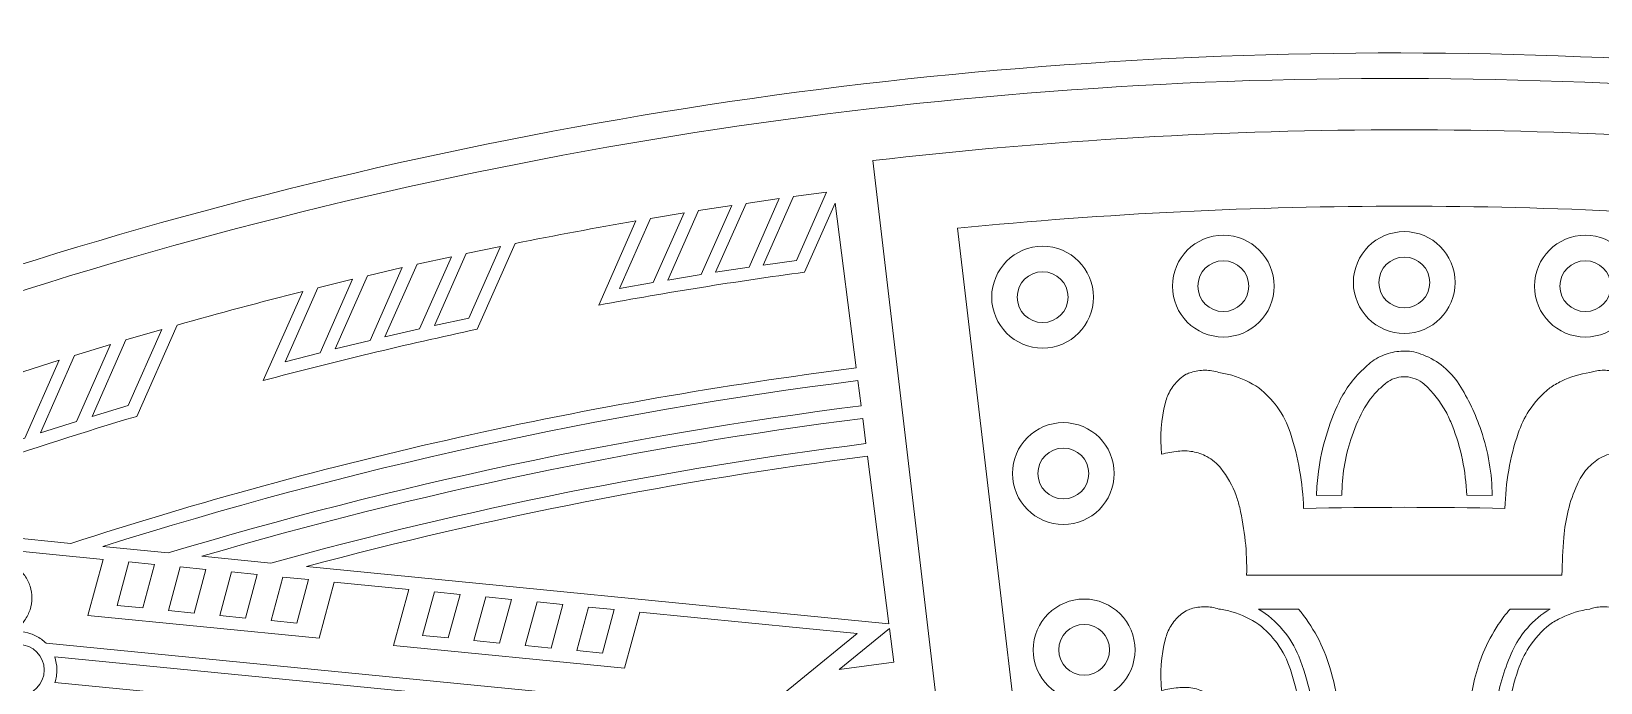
# Model space of a CAD drawing. Header units: millimetres. Extents: x -216 to 235, y -247 to 205.
# Drawn here: x -57.7 to 19, y 173.5 to 205.3 of the extents above; entities that cross this region are included whole.
import ezdxf

# ---------------------------------------------------------------- set-up
doc = ezdxf.new("R2010")
doc.units = ezdxf.units.MM
doc.header["$MEASUREMENT"] = 0
doc.layers.add('Camada 1', color=7, linetype='Continuous')

msp = doc.modelspace()

# ---------------------------------------------------------------- linework, layer by layer
at = {"layer": 'Camada 1', "color": 240, "lineweight": 18}
msp.add_open_spline([(40.386, -243.7514), (52.549, -242.0562), (64.5321, -239.369), (76.2543, -235.708), (76.2543, -235.708), (98.8911, -228.6351), (120.1427, -218.1082), (139.486, -204.3864), (139.486, -204.3864), (164.4969, -186.644), (185.4274, -164.233), (201.4217, -138.0695), (201.4217, -138.0695), (213.7717, -117.7741), (222.7947, -95.7966), (228.2686, -72.6782), (228.2686, -72.6782), (232.7664, -53.682), (234.7784, -34.2646), (234.2711, -14.7498), (234.2711, -14.7498), (233.6078, 8.9614), (229.2434, 32.277), (221.2854, 54.6227), (221.2854, 54.6227), (213.3274, 76.9685), (201.9717, 97.7943), (187.498, 116.5872), (187.498, 116.5872), (182.1139, 123.578), (176.3293, 130.2413), (170.1642, 136.5541), (170.1642, 136.5541), (153.5928, 153.4769), (134.5781, 167.599), (113.5883, 178.5727), (113.5883, 178.5727), (92.5985, 189.5464), (70.1505, 197.1015), (46.7969, 201.0519), (46.7969, 201.0519), (39.0919, 202.3552), (31.3295, 203.2562), (23.5308, 203.7524), (23.5308, 203.7524), (0.054, 205.2792), (-23.3725, 203.1146), (-46.1721, 197.3119), (-46.1721, 197.3119), (-57.2082, 194.503), (-67.9982, 190.8615), (-78.4793, 186.4083), (-78.4793, 186.4083), (-100.2525, 177.1917), (-120.3159, 164.6826), (-138.1754, 149.1888), (-138.1754, 149.1888), (-156.0349, 133.6951), (-171.2507, 115.5983), (-183.4483, 95.344), (-183.4483, 95.344), (-190.4371, 83.7389), (-196.3515, 71.5511), (-201.1434, 58.8799), (-201.1434, 58.8799), (-210.746, 33.3304), (-215.639, 6.4782), (-215.6655, -20.8162), (-215.6655, -20.8162), (-215.6885, -44.4186), (-212.0189, -67.7341), (-204.7472, -90.1884), (-204.7472, -90.1884), (-197.4754, -112.6427), (-186.7806, -133.683), (-172.926, -152.7913), (-172.926, -152.7913), (-167.4686, -160.3181), (-161.5547, -167.4917), (-155.2071, -174.2846)], degree=3, knots=[0, 0, 0, 0, 0.047619, 0.047619, 0.047619, 0.047619, 0.0952381, 0.0952381, 0.0952381, 0.0952381, 0.1428571, 0.1428571, 0.1428571, 0.1428571, 0.1904762, 0.1904762, 0.1904762, 0.1904762, 0.2380952, 0.2380952, 0.2380952, 0.2380952, 0.2857143, 0.2857143, 0.2857143, 0.2857143, 0.3333333, 0.3333333, 0.3333333, 0.3333333, 0.3809524, 0.3809524, 0.3809524, 0.3809524, 0.4285714, 0.4285714, 0.4285714, 0.4285714, 0.4761905, 0.4761905, 0.4761905, 0.4761905, 0.5238095, 0.5238095, 0.5238095, 0.5238095, 0.5714286, 0.5714286, 0.5714286, 0.5714286, 0.6190476, 0.6190476, 0.6190476, 0.6190476, 0.6666667, 0.6666667, 0.6666667, 0.6666667, 0.7142857, 0.7142857, 0.7142857, 0.7142857, 0.7619048, 0.7619048, 0.7619048, 0.7619048, 0.8095238, 0.8095238, 0.8095238, 0.8095238, 0.8571429, 0.8571429, 0.8571429, 0.8571429, 0.9047619, 0.9047619, 0.9047619, 0.9047619, 1, 1, 1, 1], dxfattribs=at)
at = {"layer": 'Camada 1', "color": 250, "lineweight": 18}
for points, knots in [([(169.4556, 135.5004), (152.9965, 152.348), (134.1044, 166.4135), (113.2447, 177.3504), (113.2447, 177.3504), (92.385, 188.2873), (70.0712, 195.8264), (46.8527, 199.782), (46.8527, 199.782), (39.1901, 201.0875), (31.4701, 201.9926), (23.7134, 202.4951), (23.7134, 202.4951), (0.3708, 204.0413), (-22.9262, 201.9169), (-45.6041, 196.1741), (-45.6041, 196.1741), (-56.5864, 193.3931), (-67.3248, 189.7829), (-77.7567, 185.3645), (-77.7567, 185.3645), (-99.4202, 176.2238), (-119.3871, 163.8067), (-137.1658, 148.419), (-137.1658, 148.419), (-154.9444, 133.0313), (-170.097, 115.0518), (-182.2504, 94.9233), (-182.2504, 94.9233), (-189.2131, 83.3915), (-195.1084, 71.2792), (-199.8881, 58.6848), (-199.8881, 58.6848), (-209.4979, 33.2044), (-214.3954, 6.4161), (-214.4225, -20.8161), (-214.4225, -20.8161), (-214.4225, -44.3152), (-210.6959, -67.68), (-203.3914, -90.0987), (-203.3914, -90.0987), (-196.087, -112.5174), (-185.3655, -133.5174), (-171.4908, -152.5816), (-171.4908, -152.5816), (-166.2338, -159.8049), (-160.555, -166.7015), (-154.4747, -173.2469), (-154.4747, -173.2469), (-138.5335, -190.4321), (-120.1002, -204.912), (-99.6287, -216.33), (-99.6287, -216.33), (-77.9909, -228.3986), (-54.6567, -236.727), (-30.2673, -241.0865), (-30.2673, -241.0865), (-7.2069, -245.2627), (16.2229, -245.78), (39.4452, -242.6257)], [0, 0, 0, 0, 0.0625, 0.0625, 0.0625, 0.0625, 0.125, 0.125, 0.125, 0.125, 0.1875, 0.1875, 0.1875, 0.1875, 0.25, 0.25, 0.25, 0.25, 0.3125, 0.3125, 0.3125, 0.3125, 0.375, 0.375, 0.375, 0.375, 0.4375, 0.4375, 0.4375, 0.4375, 0.5, 0.5, 0.5, 0.5, 0.5625, 0.5625, 0.5625, 0.5625, 0.625, 0.625, 0.625, 0.625, 0.6875, 0.6875, 0.6875, 0.6875, 0.75, 0.75, 0.75, 0.75, 0.8125, 0.8125, 0.8125, 0.8125, 0.875, 0.875, 0.875, 0.875, 1, 1, 1, 1]), ([(-20.296, 194.0866), (-20.296, 194.0866), (-18.8248, 197.416), (-18.8248, 197.416), (-18.8248, 197.416), (-18.8248, 197.416), (-20.4413, 197.2025), (-20.4413, 197.2025), (-20.4413, 197.2025), (-20.4413, 197.2025), (-21.9193, 193.8575), (-21.9193, 193.8575), (-21.9193, 193.8575), (-21.9193, 193.8575), (-20.296, 194.0866), (-20.296, 194.0866)], [0, 0, 0, 0, 0.2, 0.2, 0.2, 0.2, 0.4, 0.4, 0.4, 0.4, 0.6, 0.6, 0.6, 0.6, 1, 1, 1, 1]), ([(-25.7938, 196.4081), (-25.7938, 196.4081), (-27.4357, 196.1372), (-27.4357, 196.1372), (-27.4357, 196.1372), (-27.4357, 196.1372), (-28.9455, 192.7202), (-28.9455, 192.7202), (-28.9455, 192.7202), (-28.9455, 192.7202), (-27.2959, 193.0086), (-27.2959, 193.0086), (-27.2959, 193.0086), (-27.2959, 193.0086), (-25.7938, 196.4081), (-25.7938, 196.4081)], [0, 0, 0, 0, 0.2, 0.2, 0.2, 0.2, 0.4, 0.4, 0.4, 0.4, 0.6, 0.6, 0.6, 0.6, 1, 1, 1, 1]), ([(-23.4587, 196.7713), (-23.4587, 196.7713), (-25.092, 196.5199), (-25.092, 196.5199), (-25.092, 196.5199), (-25.092, 196.5199), (-26.5908, 193.1279), (-26.5908, 193.1279), (-26.5908, 193.1279), (-26.5908, 193.1279), (-24.9501, 193.3961), (-24.9501, 193.3961), (-24.9501, 193.3961), (-24.9501, 193.3961), (-23.4587, 196.7713), (-23.4587, 196.7713)], [0, 0, 0, 0, 0.2, 0.2, 0.2, 0.2, 0.4, 0.4, 0.4, 0.4, 0.6, 0.6, 0.6, 0.6, 1, 1, 1, 1]), ([(-21.1359, 197.107), (-21.1359, 197.107), (-22.7606, 196.8748), (-22.7606, 196.8748), (-22.7606, 196.8748), (-22.7606, 196.8748), (-24.2489, 193.5068), (-24.2489, 193.5068), (-24.2489, 193.5068), (-24.2489, 193.5068), (-22.6169, 193.7552), (-22.6169, 193.7552), (-22.6169, 193.7552), (-22.6169, 193.7552), (-21.1359, 197.107), (-21.1359, 197.107)], [0, 0, 0, 0, 0.2, 0.2, 0.2, 0.2, 0.4, 0.4, 0.4, 0.4, 0.6, 0.6, 0.6, 0.6, 1, 1, 1, 1]), ([(-19.8967, 193.5136), (-19.8967, 193.5136), (-18.4059, 196.8875), (-18.4059, 196.8875), (-18.4059, 196.8875), (-18.4059, 196.8875), (-17.3761, 188.8289), (-17.3761, 188.8289)], [0, 0, 0, 0, 0.3333333, 0.3333333, 0.3333333, 0.3333333, 1, 1, 1, 1]), ([(31.2445, 195.6592), (23.9875, 196.3729), (16.6621, 196.7348), (9.4124, 196.7348), (9.4124, 196.7348), (2.0782, 196.7348), (-5.1632, 196.3791), (-12.4196, 195.6592)], [0, 0, 0, 0, 0.3333333, 0.3333333, 0.3333333, 0.3333333, 1, 1, 1, 1]), ([(0.5644, 190.3422), (-0.8087, 190.3422), (-1.9219, 191.4553), (-1.9219, 192.8285), (-1.9219, 192.8285), (-1.9219, 194.2016), (-0.8087, 195.3147), (0.5644, 195.3147), (0.5644, 195.3147), (1.9375, 195.3147), (3.0507, 194.2016), (3.0507, 192.8285), (3.0507, 192.8285), (3.0507, 191.4553), (1.9375, 190.3422), (0.5644, 190.3422)], [0, 0, 0, 0, 0.2, 0.2, 0.2, 0.2, 0.4, 0.4, 0.4, 0.4, 0.6, 0.6, 0.6, 0.6, 1, 1, 1, 1]), ([(9.4104, 190.5197), (8.0373, 190.5197), (6.9241, 191.6328), (6.9241, 193.006), (6.9241, 193.006), (6.9241, 194.3791), (8.0373, 195.4923), (9.4104, 195.4923), (9.4104, 195.4923), (10.7835, 195.4923), (11.8967, 194.3791), (11.8967, 193.006), (11.8967, 193.006), (11.8967, 191.6328), (10.7835, 190.5197), (9.4104, 190.5197)], [0, 0, 0, 0, 0.2, 0.2, 0.2, 0.2, 0.4, 0.4, 0.4, 0.4, 0.6, 0.6, 0.6, 0.6, 1, 1, 1, 1]), ([(15.7741, 192.8285), (15.7741, 194.2016), (16.8873, 195.3147), (18.2604, 195.3147), (18.2604, 195.3147), (19.6335, 195.3147), (20.7467, 194.2016), (20.7467, 192.8285), (20.7467, 192.8285), (20.7467, 191.4553), (19.6335, 190.3422), (18.2604, 190.3422), (18.2604, 190.3422), (16.8873, 190.3422), (15.7741, 191.4553), (15.7741, 192.8285)], [0, 0, 0, 0, 0.2, 0.2, 0.2, 0.2, 0.4, 0.4, 0.4, 0.4, 0.6, 0.6, 0.6, 0.6, 1, 1, 1, 1]), ([(-38.7165, 190.7386), (-38.7165, 190.7386), (-40.4119, 190.3466), (-40.4119, 190.3466), (-40.4119, 190.3466), (-40.4119, 190.3466), (-38.8432, 193.8968), (-38.8432, 193.8968), (-38.8432, 193.8968), (-38.8432, 193.8968), (-37.1571, 194.2678), (-37.1571, 194.2678), (-37.1571, 194.2678), (-37.1571, 194.2678), (-38.7165, 190.7386), (-38.7165, 190.7386)], [0, 0, 0, 0, 0.2, 0.2, 0.2, 0.2, 0.4, 0.4, 0.4, 0.4, 0.6, 0.6, 0.6, 0.6, 1, 1, 1, 1]), ([(-34.7601, 194.7713), (-34.7601, 194.7713), (-36.4366, 194.4221), (-36.4366, 194.4221), (-36.4366, 194.4221), (-36.4366, 194.4221), (-37.9921, 190.9017), (-37.9921, 190.9017), (-37.9921, 190.9017), (-37.9921, 190.9017), (-36.3067, 191.2711), (-36.3067, 191.2711), (-36.3067, 191.2711), (-36.3067, 191.2711), (-34.7601, 194.7713), (-34.7601, 194.7713)], [0, 0, 0, 0, 0.2, 0.2, 0.2, 0.2, 0.4, 0.4, 0.4, 0.4, 0.6, 0.6, 0.6, 0.6, 1, 1, 1, 1]), ([(-8.2672, 189.8037), (-9.6403, 189.8037), (-10.7535, 190.9168), (-10.7535, 192.29), (-10.7535, 192.29), (-10.7535, 193.6631), (-9.6403, 194.7762), (-8.2672, 194.7762), (-8.2672, 194.7762), (-6.8941, 194.7762), (-5.781, 193.6631), (-5.781, 192.29), (-5.781, 192.29), (-5.781, 190.9168), (-6.8941, 189.8037), (-8.2672, 189.8037)], [0, 0, 0, 0, 0.2, 0.2, 0.2, 0.2, 0.4, 0.4, 0.4, 0.4, 0.6, 0.6, 0.6, 0.6, 1, 1, 1, 1]), ([(0.5645, 191.5855), (-0.1221, 191.5855), (-0.6788, 192.1421), (-0.6788, 192.8288), (-0.6788, 192.8288), (-0.6788, 193.5154), (-0.1221, 194.072), (0.5645, 194.072), (0.5645, 194.072), (1.2512, 194.072), (1.8078, 193.5154), (1.8078, 192.8288), (1.8078, 192.8288), (1.8078, 192.1421), (1.2512, 191.5855), (0.5645, 191.5855)], [0, 0, 0, 0, 0.2, 0.2, 0.2, 0.2, 0.4, 0.4, 0.4, 0.4, 0.6, 0.6, 0.6, 0.6, 1, 1, 1, 1]), ([(9.4105, 191.763), (8.7239, 191.763), (8.1673, 192.3196), (8.1673, 193.0062), (8.1673, 193.0062), (8.1673, 193.6929), (8.7239, 194.2495), (9.4105, 194.2495), (9.4105, 194.2495), (10.0972, 194.2495), (10.6538, 193.6929), (10.6538, 193.0062), (10.6538, 193.0062), (10.6538, 192.3196), (10.0972, 191.763), (9.4105, 191.763)], [0, 0, 0, 0, 0.2, 0.2, 0.2, 0.2, 0.4, 0.4, 0.4, 0.4, 0.6, 0.6, 0.6, 0.6, 1, 1, 1, 1]), ([(17.017, 192.8288), (17.017, 193.5154), (17.5736, 194.072), (18.2603, 194.072), (18.2603, 194.072), (18.9469, 194.072), (19.5035, 193.5154), (19.5035, 192.8288), (19.5035, 192.8288), (19.5035, 192.1421), (18.9469, 191.5855), (18.2603, 191.5855), (18.2603, 191.5855), (17.5736, 191.5855), (17.017, 192.1421), (17.017, 192.8288)], [0, 0, 0, 0, 0.2, 0.2, 0.2, 0.2, 0.4, 0.4, 0.4, 0.4, 0.6, 0.6, 0.6, 0.6, 1, 1, 1, 1]), ([(-41.1407, 190.1736), (-41.1407, 190.1736), (-42.8464, 189.7583), (-42.8464, 189.7583), (-42.8464, 189.7583), (-42.8464, 189.7583), (-41.2639, 193.3397), (-41.2639, 193.3397), (-41.2639, 193.3397), (-41.2639, 193.3397), (-39.5679, 193.7331), (-39.5679, 193.7331), (-39.5679, 193.7331), (-39.5679, 193.7331), (-41.1407, 190.1736), (-41.1407, 190.1736)], [0, 0, 0, 0, 0.2, 0.2, 0.2, 0.2, 0.4, 0.4, 0.4, 0.4, 0.6, 0.6, 0.6, 0.6, 1, 1, 1, 1]), ([(-8.2671, 191.0469), (-8.9537, 191.0469), (-9.5103, 191.6036), (-9.5103, 192.2902), (-9.5103, 192.2902), (-9.5103, 192.9769), (-8.9537, 193.5335), (-8.2671, 193.5335), (-8.2671, 193.5335), (-7.5804, 193.5335), (-7.0238, 192.9769), (-7.0238, 192.2902), (-7.0238, 192.2902), (-7.0238, 191.6036), (-7.5804, 191.0469), (-8.2671, 191.0469)], [0, 0, 0, 0, 0.2, 0.2, 0.2, 0.2, 0.4, 0.4, 0.4, 0.4, 0.6, 0.6, 0.6, 0.6, 1, 1, 1, 1]), ([(-43.5796, 189.5753), (-43.5796, 189.5753), (-45.2958, 189.1362), (-45.2958, 189.1362), (-45.2958, 189.1362), (-45.2958, 189.1362), (-43.6991, 192.75), (-43.6991, 192.75), (-43.6991, 192.75), (-43.6991, 192.75), (-41.9929, 193.1663), (-41.9929, 193.1663), (-41.9929, 193.1663), (-41.9929, 193.1663), (-43.5796, 189.5753), (-43.5796, 189.5753)], [0, 0, 0, 0, 0.2, 0.2, 0.2, 0.2, 0.4, 0.4, 0.4, 0.4, 0.6, 0.6, 0.6, 0.6, 1, 1, 1, 1]), ([(-52.9658, 186.9882), (-52.9658, 186.9882), (-54.7248, 186.4522), (-54.7248, 186.4522), (-54.7248, 186.4522), (-54.7248, 186.4522), (-53.0681, 190.2018), (-53.0681, 190.2018), (-53.0681, 190.2018), (-53.0681, 190.2018), (-51.3209, 190.711), (-51.3209, 190.711), (-51.3209, 190.711), (-51.3209, 190.711), (-52.9658, 186.9882), (-52.9658, 186.9882)], [0, 0, 0, 0, 0.2, 0.2, 0.2, 0.2, 0.4, 0.4, 0.4, 0.4, 0.6, 0.6, 0.6, 0.6, 1, 1, 1, 1]), ([(-55.4813, 186.2166), (-55.4813, 186.2166), (-57.2525, 185.6531), (-57.2525, 185.6531), (-57.2525, 185.6531), (-57.2525, 185.6531), (-55.5781, 189.4424), (-55.5781, 189.4424), (-55.5781, 189.4424), (-55.5781, 189.4424), (-53.8193, 189.978), (-53.8193, 189.978), (-53.8193, 189.978), (-53.8193, 189.978), (-55.4813, 186.2166), (-55.4813, 186.2166)], [0, 0, 0, 0, 0.2, 0.2, 0.2, 0.2, 0.4, 0.4, 0.4, 0.4, 0.6, 0.6, 0.6, 0.6, 1, 1, 1, 1]), ([(13.1636, 185.7801), (12.8964, 186.5708), (12.5358, 187.3235), (12.087, 188.0273), (12.087, 188.0273), (11.8799, 188.3521), (11.6245, 188.6406), (11.3271, 188.8855), (11.3271, 188.8855), (11.0297, 189.1304), (10.6977, 189.3258), (10.3391, 189.4669), (10.3391, 189.4669), (10.1884, 189.5262), (10.034, 189.5754), (9.8767, 189.6142), (9.8767, 189.6142), (9.5995, 189.6636), (9.3179, 189.6689), (9.0389, 189.6301), (9.0389, 189.6301), (8.76, 189.5913), (8.4906, 189.5094), (8.2373, 189.3863), (8.2373, 189.3863), (7.9677, 189.2553), (7.7236, 189.0812), (7.5118, 188.869), (7.5118, 188.869), (6.9719, 188.3886), (6.5372, 187.8112), (6.225, 187.1594), (6.225, 187.1594), (5.7107, 186.0859), (5.3706, 184.9452), (5.2133, 183.7653), (5.2133, 183.7653), (5.1614, 183.3767), (5.1298, 182.9859), (5.1186, 182.594)], [0, 0, 0, 0, 0.0909091, 0.0909091, 0.0909091, 0.0909091, 0.1818182, 0.1818182, 0.1818182, 0.1818182, 0.2727273, 0.2727273, 0.2727273, 0.2727273, 0.3636364, 0.3636364, 0.3636364, 0.3636364, 0.4545455, 0.4545455, 0.4545455, 0.4545455, 0.5454545, 0.5454545, 0.5454545, 0.5454545, 0.6363636, 0.6363636, 0.6363636, 0.6363636, 0.7272727, 0.7272727, 0.7272727, 0.7272727, 0.8181818, 0.8181818, 0.8181818, 0.8181818, 1, 1, 1, 1]), ([(-58.1052, 188.6446), (-58.1052, 188.6446), (-56.3344, 189.2072), (-56.3344, 189.2072), (-56.3344, 189.2072), (-56.3344, 189.2072), (-58.0142, 185.4056), (-58.0142, 185.4056), (-58.0142, 185.4056), (-58.0142, 185.4056), (-59.7979, 184.8137), (-59.7979, 184.8137), (-59.7979, 184.8137), (-59.7979, 184.8137), (-58.1052, 188.6446), (-58.1052, 188.6446)], [0, 0, 0, 0, 0.2, 0.2, 0.2, 0.2, 0.4, 0.4, 0.4, 0.4, 0.6, 0.6, 0.6, 0.6, 1, 1, 1, 1]), ([(4.4924, 181.9655), (4.4482, 183.2176), (4.2311, 184.4516), (3.8452, 185.6436), (3.8452, 185.6436), (3.6956, 186.1055), (3.4757, 186.5384), (3.1907, 186.9315), (3.1907, 186.9315), (2.939, 187.2787), (2.6417, 187.5878), (2.3044, 187.8527), (2.3044, 187.8527), (1.8999, 188.1268), (1.4575, 188.3343), (0.9882, 188.4699), (0.9882, 188.4699), (0.778, 188.5307), (0.5641, 188.5765), (0.3475, 188.6071), (0.3475, 188.6071), (0.1294, 188.6796), (-0.1037, 188.7186), (-0.3272, 188.7186), (-0.3272, 188.7186), (-0.5637, 188.7186), (-0.7842, 188.6858), (-1.0033, 188.6163), (-1.0033, 188.6163), (-1.0884, 188.5893), (-1.1717, 188.5571), (-1.2528, 188.5199), (-1.2528, 188.5199), (-1.4559, 188.3955), (-1.637, 188.2407), (-1.7917, 188.0596), (-1.7917, 188.0596), (-1.9464, 187.8785), (-2.0708, 187.6754), (-2.162, 187.4553), (-2.162, 187.4553), (-2.2033, 187.3557), (-2.2373, 187.2534), (-2.264, 187.1489), (-2.264, 187.1489), (-2.4756, 186.3203), (-2.5389, 185.4674), (-2.4522, 184.6166), (-2.4522, 184.6166), (-2.1861, 184.6827), (-1.916, 184.7291), (-1.6431, 184.7557), (-1.6431, 184.7557), (-1.4037, 184.7881), (-1.1622, 184.7827), (-0.9245, 184.7397), (-0.9245, 184.7397), (-0.6868, 184.6966), (-0.4588, 184.6168), (-0.246, 184.5023), (-0.246, 184.5023), (0.0231, 184.3576), (0.2584, 184.1626), (0.4508, 183.9252), (0.4508, 183.9252), (0.7668, 183.5229), (1.016, 183.0762), (1.1922, 182.596), (1.1922, 182.596), (1.2623, 182.4049), (1.3204, 182.2099), (1.366, 182.0116), (1.366, 182.0116), (1.6155, 180.9283), (1.7298, 179.8226), (1.7072, 178.7112)], [0, 0, 0, 0, 0.05, 0.05, 0.05, 0.05, 0.1, 0.1, 0.1, 0.1, 0.15, 0.15, 0.15, 0.15, 0.2, 0.2, 0.2, 0.2, 0.25, 0.25, 0.25, 0.25, 0.3, 0.3, 0.3, 0.3, 0.35, 0.35, 0.35, 0.35, 0.4, 0.4, 0.4, 0.4, 0.45, 0.45, 0.45, 0.45, 0.5, 0.5, 0.5, 0.5, 0.55, 0.55, 0.55, 0.55, 0.6, 0.6, 0.6, 0.6, 0.65, 0.65, 0.65, 0.65, 0.7, 0.7, 0.7, 0.7, 0.75, 0.75, 0.75, 0.75, 0.8, 0.8, 0.8, 0.8, 0.85, 0.85, 0.85, 0.85, 0.9, 0.9, 0.9, 0.9, 1, 1, 1, 1]), ([(17.1175, 178.7112), (17.1301, 179.3251), (17.1597, 179.9385), (17.2062, 180.5508), (17.2062, 180.5508), (17.2776, 181.4413), (17.4958, 182.3076), (17.8548, 183.1257), (17.8548, 183.1257), (17.9789, 183.4087), (18.1458, 183.6688), (18.3514, 183.8996), (18.3514, 183.8996), (18.5394, 184.1108), (18.7558, 184.2928), (18.9962, 184.442), (18.9962, 184.442), (19.2714, 184.5837), (19.5654, 184.6805), (19.8709, 184.7303), (19.8709, 184.7303), (20.1764, 184.78), (20.4859, 184.7813), (20.7919, 184.7342), (20.7919, 184.7342), (20.9567, 184.7088), (21.1188, 184.6695), (21.2769, 184.6166), (21.2769, 184.6166), (21.3388, 185.4669), (21.2756, 186.3171), (21.0888, 187.1489), (21.0888, 187.1489), (21.04, 187.3659), (20.958, 187.5726), (20.8445, 187.7639), (20.8445, 187.7639), (20.7311, 187.9552), (20.5892, 188.1264), (20.4222, 188.2733), (20.4222, 188.2733), (20.3158, 188.3669), (20.2005, 188.4494), (20.0776, 188.5199), (20.0776, 188.5199), (19.8687, 188.6157), (19.6474, 188.6776), (19.4191, 188.7041), (19.4191, 188.7041), (19.1908, 188.7306), (18.9611, 188.7211), (18.7358, 188.6758), (18.7358, 188.6758), (18.6483, 188.6582), (18.562, 188.6352), (18.4773, 188.6071), (18.4773, 188.6071), (17.9935, 188.5387), (17.5263, 188.3956), (17.0873, 188.1811), (17.0873, 188.1811), (16.8908, 188.0851), (16.7015, 187.9754), (16.5204, 187.8527), (16.5204, 187.8527), (16.1244, 187.5325), (15.7835, 187.1544), (15.5058, 186.7276), (15.5058, 186.7276), (15.2857, 186.3891), (15.1094, 186.0259), (14.9796, 185.6436), (14.9796, 185.6436), (14.5764, 184.4555), (14.359, 183.2199), (14.3324, 181.9655), (14.3324, 181.9655), (11.0527, 182.0372), (7.7721, 182.0372), (4.4924, 181.9655)], [0, 0, 0, 0, 0.047619, 0.047619, 0.047619, 0.047619, 0.0952381, 0.0952381, 0.0952381, 0.0952381, 0.1428571, 0.1428571, 0.1428571, 0.1428571, 0.1904762, 0.1904762, 0.1904762, 0.1904762, 0.2380952, 0.2380952, 0.2380952, 0.2380952, 0.2857143, 0.2857143, 0.2857143, 0.2857143, 0.3333333, 0.3333333, 0.3333333, 0.3333333, 0.3809524, 0.3809524, 0.3809524, 0.3809524, 0.4285714, 0.4285714, 0.4285714, 0.4285714, 0.4761905, 0.4761905, 0.4761905, 0.4761905, 0.5238095, 0.5238095, 0.5238095, 0.5238095, 0.5714286, 0.5714286, 0.5714286, 0.5714286, 0.6190476, 0.6190476, 0.6190476, 0.6190476, 0.6666667, 0.6666667, 0.6666667, 0.6666667, 0.7142857, 0.7142857, 0.7142857, 0.7142857, 0.7619048, 0.7619048, 0.7619048, 0.7619048, 0.8095238, 0.8095238, 0.8095238, 0.8095238, 0.8571429, 0.8571429, 0.8571429, 0.8571429, 0.9047619, 0.9047619, 0.9047619, 0.9047619, 1, 1, 1, 1]), ([(6.3626, 182.6075), (6.3626, 183.533), (6.5103, 184.456), (6.7987, 185.3401), (6.7987, 185.3401), (6.9561, 185.8225), (7.1543, 186.2897), (7.3919, 186.7381), (7.3919, 186.7381), (7.6013, 187.1333), (7.87, 187.4908), (8.1912, 187.802), (8.1912, 187.802), (8.326, 187.9325), (8.4691, 188.0538), (8.6199, 188.1655)], [0, 0, 0, 0, 0.2, 0.2, 0.2, 0.2, 0.4, 0.4, 0.4, 0.4, 0.6, 0.6, 0.6, 0.6, 1, 1, 1, 1]), ([(8.6199, 188.1655), (8.7501, 188.2493), (8.8918, 188.3117), (9.0415, 188.3512), (9.0415, 188.3512), (9.1912, 188.3907), (9.2973, 188.3976), (9.4998, 188.3976), (9.4998, 188.3976), (9.6255, 188.3976), (9.8057, 188.3562), (9.9501, 188.3002), (9.9501, 188.3002), (10.1119, 188.2374), (10.2601, 188.1472), (10.3904, 188.0325), (10.3904, 188.0325), (10.8087, 187.6434), (11.161, 187.1935), (11.4386, 186.6942), (11.4386, 186.6942), (11.5583, 186.4789), (11.6631, 186.2559), (11.7525, 186.0264), (11.7525, 186.0264), (12.1789, 184.9317), (12.4177, 183.7815), (12.4623, 182.6075)], [0, 0, 0, 0, 0.125, 0.125, 0.125, 0.125, 0.25, 0.25, 0.25, 0.25, 0.375, 0.375, 0.375, 0.375, 0.5, 0.5, 0.5, 0.5, 0.625, 0.625, 0.625, 0.625, 0.75, 0.75, 0.75, 0.75, 1, 1, 1, 1]), ([(-60.8179, 183.1857), (-60.6645, 183.3079), (-60.5322, 183.4526), (-60.424, 183.6161), (-60.424, 183.6161), (-60.3421, 183.7402), (-60.2754, 183.8731), (-60.2251, 184.013), (-60.2251, 184.013), (-57.6803, 184.8786), (-55.1197, 185.6963), (-52.5443, 186.4658)], [0, 0, 0, 0, 0.25, 0.25, 0.25, 0.25, 0.5, 0.5, 0.5, 0.5, 1, 1, 1, 1]), ([(-4.765, 183.6711), (-4.765, 182.2979), (-5.8782, 181.1848), (-7.2512, 181.1848), (-7.2512, 181.1848), (-8.6243, 181.1848), (-9.7375, 182.2979), (-9.7375, 183.6711), (-9.7375, 183.6711), (-9.7375, 185.0442), (-8.6243, 186.1574), (-7.2512, 186.1574), (-7.2512, 186.1574), (-5.8782, 186.1574), (-4.765, 185.0442), (-4.765, 183.6711)], [0, 0, 0, 0, 0.2, 0.2, 0.2, 0.2, 0.4, 0.4, 0.4, 0.4, 0.6, 0.6, 0.6, 0.6, 1, 1, 1, 1]), ([(-6.0078, 183.6714), (-6.0078, 182.9847), (-6.5645, 182.4281), (-7.2511, 182.4281), (-7.2511, 182.4281), (-7.9377, 182.4281), (-8.4944, 182.9847), (-8.4944, 183.6714), (-8.4944, 183.6714), (-8.4944, 184.358), (-7.9377, 184.9146), (-7.2511, 184.9146), (-7.2511, 184.9146), (-6.5645, 184.9146), (-6.0078, 184.358), (-6.0078, 183.6714)], [0, 0, 0, 0, 0.2, 0.2, 0.2, 0.2, 0.4, 0.4, 0.4, 0.4, 0.6, 0.6, 0.6, 0.6, 1, 1, 1, 1]), ([(-16.8248, 184.5148), (-16.8248, 184.5148), (-15.779, 176.3311), (-15.779, 176.3311), (-15.779, 176.3311), (-15.779, 176.3311), (-44.2449, 179.1245), (-44.2449, 179.1245)], [0, 0, 0, 0, 0.3333333, 0.3333333, 0.3333333, 0.3333333, 1, 1, 1, 1]), ([(-48.2774, 150.5638), (-48.2774, 150.5638), (-45.9974, 152.4279), (-45.9974, 152.4279), (-45.9974, 152.4279), (-45.9974, 152.4279), (-48.1355, 154.2928), (-48.1355, 154.2928), (-48.1355, 154.2928), (-48.1355, 154.2928), (-39.3498, 161.4758), (-39.3498, 161.4758), (-39.3498, 161.4758), (-39.3498, 161.4758), (-37.2117, 159.611), (-37.2117, 159.611), (-37.2117, 159.611), (-37.2117, 159.611), (-34.3788, 161.9271), (-34.3788, 161.9271), (-34.3788, 161.9271), (-34.3788, 161.9271), (-36.5169, 163.792), (-36.5169, 163.792), (-36.5169, 163.792), (-36.5169, 163.792), (-27.7311, 170.975), (-27.7311, 170.975), (-27.7311, 170.975), (-27.7311, 170.975), (-25.593, 169.1102), (-25.593, 169.1102), (-25.593, 169.1102), (-25.593, 169.1102), (-17.3378, 175.8595), (-17.3378, 175.8595), (-17.3378, 175.8595), (-17.3378, 175.8595), (-27.95, 176.9009), (-27.95, 176.9009), (-27.95, 176.9009), (-27.95, 176.9009), (-28.6958, 174.1636), (-28.6958, 174.1636), (-28.6958, 174.1636), (-28.6958, 174.1636), (-39.9899, 175.2719), (-39.9899, 175.2719), (-39.9899, 175.2719), (-39.9899, 175.2719), (-39.2441, 178.0092), (-39.2441, 178.0092), (-39.2441, 178.0092), (-39.2441, 178.0092), (-42.8858, 178.3666), (-42.8858, 178.3666), (-42.8858, 178.3666), (-42.8858, 178.3666), (-43.6316, 175.6293), (-43.6316, 175.6293), (-43.6316, 175.6293), (-43.6316, 175.6293), (-54.9257, 176.7376), (-54.9257, 176.7376), (-54.9257, 176.7376), (-54.9257, 176.7376), (-54.1799, 179.4749), (-54.1799, 179.4749), (-54.1799, 179.4749), (-54.1799, 179.4749), (-59.2818, 179.9755), (-59.2818, 179.9755)], [0, 0, 0, 0, 0.0526316, 0.0526316, 0.0526316, 0.0526316, 0.1052632, 0.1052632, 0.1052632, 0.1052632, 0.1578947, 0.1578947, 0.1578947, 0.1578947, 0.2105263, 0.2105263, 0.2105263, 0.2105263, 0.2631579, 0.2631579, 0.2631579, 0.2631579, 0.3157895, 0.3157895, 0.3157895, 0.3157895, 0.3684211, 0.3684211, 0.3684211, 0.3684211, 0.4210526, 0.4210526, 0.4210526, 0.4210526, 0.4736842, 0.4736842, 0.4736842, 0.4736842, 0.5263158, 0.5263158, 0.5263158, 0.5263158, 0.5789474, 0.5789474, 0.5789474, 0.5789474, 0.6315789, 0.6315789, 0.6315789, 0.6315789, 0.6842105, 0.6842105, 0.6842105, 0.6842105, 0.7368421, 0.7368421, 0.7368421, 0.7368421, 0.7894737, 0.7894737, 0.7894737, 0.7894737, 0.8421053, 0.8421053, 0.8421053, 0.8421053, 0.8947368, 0.8947368, 0.8947368, 0.8947368, 1, 1, 1, 1]), ([(-59.5222, 179.4594), (-59.3293, 179.4594), (-59.1325, 179.4271), (-58.9462, 179.3658), (-58.9462, 179.3658), (-58.7599, 179.3044), (-58.5856, 179.2146), (-58.4274, 179.0987), (-58.4274, 179.0987), (-58.2692, 178.9828), (-58.1311, 178.8435), (-58.0165, 178.6844), (-58.0165, 178.6844), (-57.9019, 178.5253), (-57.8136, 178.3502), (-57.7537, 178.1634), (-57.7537, 178.1634), (-57.6939, 177.9767), (-57.6648, 177.7863), (-57.6648, 177.5867), (-57.6648, 177.5867), (-57.6648, 177.3939), (-57.6971, 177.1971), (-57.7584, 177.0108), (-57.7584, 177.0108), (-57.8198, 176.8245), (-57.9095, 176.6501), (-58.0255, 176.492), (-58.0255, 176.492), (-58.1233, 176.3585), (-58.2379, 176.2392), (-58.3672, 176.136)], [0, 0, 0, 0, 0.1111111, 0.1111111, 0.1111111, 0.1111111, 0.2222222, 0.2222222, 0.2222222, 0.2222222, 0.3333333, 0.3333333, 0.3333333, 0.3333333, 0.4444444, 0.4444444, 0.4444444, 0.4444444, 0.5555556, 0.5555556, 0.5555556, 0.5555556, 0.6666667, 0.6666667, 0.6666667, 0.6666667, 0.7777778, 0.7777778, 0.7777778, 0.7777778, 1, 1, 1, 1]), ([(-51.6701, 179.2286), (-51.6701, 179.2286), (-52.2502, 177.0996), (-52.2502, 177.0996), (-52.2502, 177.0996), (-52.2502, 177.0996), (-53.5051, 177.2227), (-53.5051, 177.2227), (-53.5051, 177.2227), (-53.5051, 177.2227), (-52.925, 179.3518), (-52.925, 179.3518), (-52.925, 179.3518), (-52.925, 179.3518), (-51.6701, 179.2286), (-51.6701, 179.2286)], [0, 0, 0, 0, 0.2, 0.2, 0.2, 0.2, 0.4, 0.4, 0.4, 0.4, 0.6, 0.6, 0.6, 0.6, 1, 1, 1, 1]), ([(-50.4152, 179.1054), (-50.4152, 179.1054), (-49.1603, 178.9823), (-49.1603, 178.9823), (-49.1603, 178.9823), (-49.1603, 178.9823), (-49.7404, 176.8533), (-49.7404, 176.8533), (-49.7404, 176.8533), (-49.7404, 176.8533), (-50.9953, 176.9764), (-50.9953, 176.9764), (-50.9953, 176.9764), (-50.9953, 176.9764), (-50.4152, 179.1054), (-50.4152, 179.1054)], [0, 0, 0, 0, 0.2, 0.2, 0.2, 0.2, 0.4, 0.4, 0.4, 0.4, 0.6, 0.6, 0.6, 0.6, 1, 1, 1, 1]), ([(-47.9054, 178.8592), (-47.9054, 178.8592), (-46.6505, 178.736), (-46.6505, 178.736), (-46.6505, 178.736), (-46.6505, 178.736), (-47.2306, 176.607), (-47.2306, 176.607), (-47.2306, 176.607), (-47.2306, 176.607), (-48.4855, 176.7302), (-48.4855, 176.7302), (-48.4855, 176.7302), (-48.4855, 176.7302), (-47.9054, 178.8592), (-47.9054, 178.8592)], [0, 0, 0, 0, 0.2, 0.2, 0.2, 0.2, 0.4, 0.4, 0.4, 0.4, 0.6, 0.6, 0.6, 0.6, 1, 1, 1, 1]), ([(-45.3956, 178.6129), (-45.3956, 178.6129), (-44.1407, 178.4897), (-44.1407, 178.4897), (-44.1407, 178.4897), (-44.1407, 178.4897), (-44.7208, 176.3607), (-44.7208, 176.3607), (-44.7208, 176.3607), (-44.7208, 176.3607), (-45.9757, 176.4839), (-45.9757, 176.4839), (-45.9757, 176.4839), (-45.9757, 176.4839), (-45.3956, 178.6129), (-45.3956, 178.6129)], [0, 0, 0, 0, 0.2, 0.2, 0.2, 0.2, 0.4, 0.4, 0.4, 0.4, 0.6, 0.6, 0.6, 0.6, 1, 1, 1, 1]), ([(-38.5692, 175.7571), (-38.5692, 175.7571), (-37.9892, 177.8861), (-37.9892, 177.8861), (-37.9892, 177.8861), (-37.9892, 177.8861), (-36.7343, 177.7629), (-36.7343, 177.7629), (-36.7343, 177.7629), (-36.7343, 177.7629), (-37.3143, 175.6339), (-37.3143, 175.6339), (-37.3143, 175.6339), (-37.3143, 175.6339), (-38.5692, 175.7571), (-38.5692, 175.7571)], [0, 0, 0, 0, 0.2, 0.2, 0.2, 0.2, 0.4, 0.4, 0.4, 0.4, 0.6, 0.6, 0.6, 0.6, 1, 1, 1, 1]), ([(-35.4794, 177.6398), (-35.4794, 177.6398), (-34.2245, 177.5166), (-34.2245, 177.5166), (-34.2245, 177.5166), (-34.2245, 177.5166), (-34.8045, 175.3876), (-34.8045, 175.3876), (-34.8045, 175.3876), (-34.8045, 175.3876), (-36.0594, 175.5107), (-36.0594, 175.5107), (-36.0594, 175.5107), (-36.0594, 175.5107), (-35.4794, 177.6398), (-35.4794, 177.6398)], [0, 0, 0, 0, 0.2, 0.2, 0.2, 0.2, 0.4, 0.4, 0.4, 0.4, 0.6, 0.6, 0.6, 0.6, 1, 1, 1, 1]), ([(-32.9696, 177.3935), (-32.9696, 177.3935), (-31.7147, 177.2703), (-31.7147, 177.2703), (-31.7147, 177.2703), (-31.7147, 177.2703), (-32.2947, 175.1413), (-32.2947, 175.1413), (-32.2947, 175.1413), (-32.2947, 175.1413), (-33.5496, 175.2645), (-33.5496, 175.2645), (-33.5496, 175.2645), (-33.5496, 175.2645), (-32.9696, 177.3935), (-32.9696, 177.3935)], [0, 0, 0, 0, 0.2, 0.2, 0.2, 0.2, 0.4, 0.4, 0.4, 0.4, 0.6, 0.6, 0.6, 0.6, 1, 1, 1, 1]), ([(-3.7491, 175.0522), (-3.7491, 173.6791), (-4.8622, 172.5659), (-6.2353, 172.5659), (-6.2353, 172.5659), (-7.6084, 172.5659), (-8.7215, 173.6791), (-8.7215, 175.0522), (-8.7215, 175.0522), (-8.7215, 176.4253), (-7.6084, 177.5385), (-6.2353, 177.5385), (-6.2353, 177.5385), (-4.8622, 177.5385), (-3.7491, 176.4253), (-3.7491, 175.0522)], [0, 0, 0, 0, 0.2, 0.2, 0.2, 0.2, 0.4, 0.4, 0.4, 0.4, 0.6, 0.6, 0.6, 0.6, 1, 1, 1, 1]), ([(-30.4598, 177.1472), (-30.4598, 177.1472), (-29.2049, 177.0241), (-29.2049, 177.0241), (-29.2049, 177.0241), (-29.2049, 177.0241), (-29.7849, 174.895), (-29.7849, 174.895), (-29.7849, 174.895), (-29.7849, 174.895), (-31.0398, 175.0182), (-31.0398, 175.0182), (-31.0398, 175.0182), (-31.0398, 175.0182), (-30.4598, 177.1472), (-30.4598, 177.1472)], [0, 0, 0, 0, 0.2, 0.2, 0.2, 0.2, 0.4, 0.4, 0.4, 0.4, 0.6, 0.6, 0.6, 0.6, 1, 1, 1, 1]), ([(21.2769, 173.0589), (21.3388, 173.9091), (21.2756, 174.7593), (21.0888, 175.5911), (21.0888, 175.5911), (21.04, 175.8081), (20.958, 176.0148), (20.8445, 176.2061), (20.8445, 176.2061), (20.7311, 176.3974), (20.5892, 176.5687), (20.4222, 176.7156), (20.4222, 176.7156), (20.3158, 176.8091), (20.2005, 176.8916), (20.0776, 176.9621), (20.0776, 176.9621), (19.8687, 177.0579), (19.6474, 177.1198), (19.4191, 177.1463), (19.4191, 177.1463), (19.1908, 177.1729), (18.9612, 177.1633), (18.7359, 177.118), (18.7359, 177.118), (18.6483, 177.1004), (18.562, 177.0775), (18.4773, 177.0493), (18.4773, 177.0493), (17.9935, 176.981), (17.5263, 176.8378), (17.0873, 176.6233), (17.0873, 176.6233), (16.8907, 176.5273), (16.7014, 176.4176), (16.5204, 176.2949), (16.5204, 176.2949), (16.1244, 175.9748), (15.7835, 175.5966), (15.5058, 175.1698), (15.5058, 175.1698), (15.2857, 174.8314), (15.1094, 174.4682), (14.9796, 174.0858), (14.9796, 174.0858), (14.5764, 172.8978), (14.359, 171.6621), (14.3324, 170.4077), (14.3324, 170.4077), (11.0527, 170.4795), (7.7721, 170.4795), (4.4924, 170.4077), (4.4924, 170.4077), (4.4482, 171.6599), (4.2311, 172.8938), (3.8452, 174.0858), (3.8452, 174.0858), (3.6956, 174.5478), (3.4757, 174.9806), (3.1907, 175.3737), (3.1907, 175.3737), (2.939, 175.721), (2.6417, 176.03), (2.3044, 176.2949), (2.3044, 176.2949), (1.8999, 176.569), (1.4575, 176.7765), (0.9881, 176.9122), (0.9881, 176.9122), (0.778, 176.9729), (0.5641, 177.0187), (0.3475, 177.0493), (0.3475, 177.0493), (0.1294, 177.1218), (-0.1037, 177.1609), (-0.3271, 177.1609), (-0.3271, 177.1609), (-0.5637, 177.1609), (-0.7842, 177.1281), (-1.0032, 177.0586), (-1.0032, 177.0586), (-1.0883, 177.0315), (-1.1716, 176.9994), (-1.2528, 176.9621), (-1.2528, 176.9621), (-1.4559, 176.8377), (-1.637, 176.683), (-1.7917, 176.5018), (-1.7917, 176.5018), (-1.9464, 176.3207), (-2.0709, 176.1176), (-2.162, 175.8975), (-2.162, 175.8975), (-2.2033, 175.7979), (-2.2373, 175.6956), (-2.264, 175.5911), (-2.264, 175.5911), (-2.4756, 174.7625), (-2.5389, 173.9097), (-2.4522, 173.0589), (-2.4522, 173.0589), (-2.1875, 173.1319), (-1.917, 173.1784), (-1.6431, 173.1979), (-1.6431, 173.1979), (-1.4037, 173.2304), (-1.1622, 173.225), (-0.9245, 173.1819), (-0.9245, 173.1819), (-0.6868, 173.1388), (-0.4588, 173.059), (-0.2461, 172.9446), (-0.2461, 172.9446), (0.0231, 172.7998), (0.2584, 172.6049), (0.4508, 172.3674), (0.4508, 172.3674), (0.7668, 171.9652), (1.016, 171.5184), (1.1922, 171.0382), (1.1922, 171.0382), (1.2623, 170.8472), (1.3204, 170.6521), (1.366, 170.4539), (1.366, 170.4539), (1.6155, 169.3706), (1.7298, 168.2648), (1.7072, 167.1534)], [0, 0, 0, 0, 0.030303, 0.030303, 0.030303, 0.030303, 0.0606061, 0.0606061, 0.0606061, 0.0606061, 0.0909091, 0.0909091, 0.0909091, 0.0909091, 0.1212121, 0.1212121, 0.1212121, 0.1212121, 0.1515152, 0.1515152, 0.1515152, 0.1515152, 0.1818182, 0.1818182, 0.1818182, 0.1818182, 0.2121212, 0.2121212, 0.2121212, 0.2121212, 0.2424242, 0.2424242, 0.2424242, 0.2424242, 0.2727273, 0.2727273, 0.2727273, 0.2727273, 0.3030303, 0.3030303, 0.3030303, 0.3030303, 0.3333333, 0.3333333, 0.3333333, 0.3333333, 0.3636364, 0.3636364, 0.3636364, 0.3636364, 0.3939394, 0.3939394, 0.3939394, 0.3939394, 0.4242424, 0.4242424, 0.4242424, 0.4242424, 0.4545455, 0.4545455, 0.4545455, 0.4545455, 0.4848485, 0.4848485, 0.4848485, 0.4848485, 0.5151515, 0.5151515, 0.5151515, 0.5151515, 0.5454545, 0.5454545, 0.5454545, 0.5454545, 0.5757576, 0.5757576, 0.5757576, 0.5757576, 0.6060606, 0.6060606, 0.6060606, 0.6060606, 0.6363636, 0.6363636, 0.6363636, 0.6363636, 0.6666667, 0.6666667, 0.6666667, 0.6666667, 0.6969697, 0.6969697, 0.6969697, 0.6969697, 0.7272727, 0.7272727, 0.7272727, 0.7272727, 0.7575758, 0.7575758, 0.7575758, 0.7575758, 0.7878788, 0.7878788, 0.7878788, 0.7878788, 0.8181818, 0.8181818, 0.8181818, 0.8181818, 0.8484848, 0.8484848, 0.8484848, 0.8484848, 0.8787879, 0.8787879, 0.8787879, 0.8787879, 0.9090909, 0.9090909, 0.9090909, 0.9090909, 0.9393939, 0.9393939, 0.9393939, 0.9393939, 1, 1, 1, 1]), ([(4.2345, 177.0493), (4.9393, 176.2092), (5.4601, 175.2442), (5.7754, 174.194), (5.7754, 174.194), (5.9624, 173.571), (6.1007, 172.9354), (6.1895, 172.2911), (6.1895, 172.2911), (8.3379, 172.3378), (10.4869, 172.3378), (12.6353, 172.2911)], [0, 0, 0, 0, 0.25, 0.25, 0.25, 0.25, 0.5, 0.5, 0.5, 0.5, 1, 1, 1, 1]), ([(12.6353, 172.2911), (12.7095, 173.1936), (12.924, 174.0733), (13.2735, 174.9087), (13.2735, 174.9087), (13.4758, 175.3922), (13.7213, 175.8553), (14.0078, 176.2941), (14.0078, 176.2941), (14.1818, 176.5604), (14.3756, 176.8126), (14.5882, 177.0493)], [0, 0, 0, 0, 0.25, 0.25, 0.25, 0.25, 0.5, 0.5, 0.5, 0.5, 1, 1, 1, 1]), ([(16.5431, 177.0493), (16.1237, 176.7993), (15.7486, 176.4867), (15.427, 176.1193), (15.427, 176.1193), (15.1723, 175.8283), (14.9557, 175.5079), (14.7806, 175.163), (14.7806, 175.163), (14.3832, 174.3517), (14.1028, 173.4931), (13.9447, 172.6037), (13.9447, 172.6037), (13.8524, 172.0846), (13.7869, 171.5615), (13.7481, 171.0357)], [0, 0, 0, 0, 0.2, 0.2, 0.2, 0.2, 0.4, 0.4, 0.4, 0.4, 0.6, 0.6, 0.6, 0.6, 1, 1, 1, 1]), ([(-58.2971, 175.9343), (-58.1043, 175.9343), (-57.9075, 175.902), (-57.7213, 175.8407), (-57.7213, 175.8407), (-57.535, 175.7794), (-57.3607, 175.6896), (-57.2025, 175.5738), (-57.2025, 175.5738), (-57.1215, 175.5145), (-57.0457, 175.4488), (-56.9753, 175.3773)], [0, 0, 0, 0, 0.25, 0.25, 0.25, 0.25, 0.5, 0.5, 0.5, 0.5, 1, 1, 1, 1]), ([(-15.5392, 174.45), (-15.5392, 174.45), (-18.2105, 174.0933), (-18.2105, 174.0933), (-18.2105, 174.0933), (-18.2105, 174.0933), (-15.7506, 176.1045), (-15.7506, 176.1045), (-15.7506, 176.1045), (-15.7506, 176.1045), (-15.5392, 174.45), (-15.5392, 174.45)], [0, 0, 0, 0, 0.25, 0.25, 0.25, 0.25, 0.5, 0.5, 0.5, 0.5, 1, 1, 1, 1]), ([(-4.992, 175.0525), (-4.992, 174.3658), (-5.5486, 173.8092), (-6.2351, 173.8092), (-6.2351, 173.8092), (-6.9218, 173.8092), (-7.4784, 174.3658), (-7.4784, 175.0525), (-7.4784, 175.0525), (-7.4784, 175.7391), (-6.9218, 176.2957), (-6.2351, 176.2957), (-6.2351, 176.2957), (-5.5486, 176.2957), (-4.992, 175.7391), (-4.992, 175.0525)], [0, 0, 0, 0, 0.2, 0.2, 0.2, 0.2, 0.4, 0.4, 0.4, 0.4, 0.6, 0.6, 0.6, 0.6, 1, 1, 1, 1]), ([(5.0767, 171.0357), (5.0046, 172.3105), (4.7265, 173.5566), (4.2498, 174.7411), (4.2498, 174.7411), (4.0625, 175.2064), (3.8047, 175.6368), (3.4827, 176.0215)], [0, 0, 0, 0, 0.3333333, 0.3333333, 0.3333333, 0.3333333, 1, 1, 1, 1]), ([(-59.5479, 174.0693), (-59.5479, 174.7558), (-58.9913, 175.3124), (-58.3047, 175.3124), (-58.3047, 175.3124), (-57.6182, 175.3124), (-57.0616, 174.7558), (-57.0616, 174.0693), (-57.0616, 174.0693), (-57.0616, 173.3827), (-57.6182, 172.8261), (-58.3047, 172.8261), (-58.3047, 172.8261), (-58.9913, 172.8261), (-59.5479, 173.3827), (-59.5479, 174.0693)], [0, 0, 0, 0, 0.2, 0.2, 0.2, 0.2, 0.4, 0.4, 0.4, 0.4, 0.6, 0.6, 0.6, 0.6, 1, 1, 1, 1]), ([(-56.9753, 175.3773), (-56.9753, 175.3773), (-28.2495, 172.5584), (-28.2495, 172.5584), (-28.2495, 172.5584), (-28.2495, 172.5584), (-50.1904, 154.6199), (-50.1904, 154.6199)], [0, 0, 0, 0, 0.3333333, 0.3333333, 0.3333333, 0.3333333, 1, 1, 1, 1]), ([(-51.0173, 154.9856), (-51.0173, 154.9856), (-50.9497, 154.7917), (-50.9497, 154.7917), (-50.9497, 154.7917), (-50.9497, 154.7917), (-29.8083, 172.0868), (-29.8083, 172.0868), (-29.8083, 172.0868), (-29.8083, 172.0868), (-56.5538, 174.7114), (-56.5538, 174.7114)], [0, 0, 0, 0, 0.25, 0.25, 0.25, 0.25, 0.5, 0.5, 0.5, 0.5, 1, 1, 1, 1]), ([(-56.5538, 174.7114), (-56.4862, 174.5156), (-56.4462, 174.2969), (-56.4462, 174.1045), (-56.4462, 174.1045), (-56.4462, 173.8685), (-56.4743, 173.6692), (-56.5418, 173.4611)], [0, 0, 0, 0, 0.3333333, 0.3333333, 0.3333333, 0.3333333, 1, 1, 1, 1]), ([(-56.5418, 173.4611), (-56.5418, 173.4611), (-32.9259, 171.1436), (-32.9259, 171.1436), (-32.9259, 171.1436), (-32.9259, 171.1436), (-50.3683, 156.8868), (-50.3683, 156.8868)], [0, 0, 0, 0, 0.3333333, 0.3333333, 0.3333333, 0.3333333, 1, 1, 1, 1])]:
    msp.add_open_spline(points, degree=3, knots=knots, dxfattribs=at)
for points in [[(35.3892, 198.9632), (18.1101, 200.9701), (0.7148, 200.9701), (-16.5643, 198.9632)], [(-16.5643, 198.9632), (-16.5643, 198.9632), (-10.7569, 149.6967), (-10.7569, 149.6967)], [(-34.0437, 194.9163), (-32.0813, 195.3101), (-30.1137, 195.677), (-28.1412, 196.0168)], [(-28.1412, 196.0168), (-28.1412, 196.0168), (-29.9582, 191.9047), (-29.9582, 191.9047)], [(-12.4196, 195.6592), (-12.4196, 195.6592), (-7.4844, 153.7926), (-7.4844, 153.7926)], [(-35.8962, 190.7236), (-35.8962, 190.7236), (-34.0437, 194.9163), (-34.0437, 194.9163)], [(-29.9582, 191.9047), (-26.6174, 192.5204), (-23.263, 193.0569), (-19.8967, 193.5136)], [(-50.5745, 190.9238), (-48.5352, 191.5011), (-46.4877, 192.0487), (-44.4324, 192.5665)], [(-44.4324, 192.5665), (-44.4324, 192.5665), (-46.3554, 188.2147), (-46.3554, 188.2147)], [(-52.5443, 186.4658), (-52.5443, 186.4658), (-50.5745, 190.9238), (-50.5745, 190.9238)], [(-46.3554, 188.2147), (-42.8903, 189.1381), (-39.4032, 189.9746), (-35.8962, 190.7236)], [(-17.3761, 188.8289), (-30.4215, 187.1768), (-43.2548, 184.3104), (-55.7633, 180.2548)], [(-54.202, 180.1016), (-42.1618, 183.9143), (-29.8267, 186.6255), (-17.2974, 188.2131)], [(-17.2974, 188.2131), (-17.2974, 188.2131), (-17.1399, 186.9804), (-17.1399, 186.9804)], [(-17.1399, 186.9804), (-28.6146, 185.5261), (-39.9286, 183.123), (-51.0038, 179.7878)], [(-49.3616, 179.6266), (-38.7849, 182.7272), (-27.9954, 184.9778), (-17.0611, 186.3641)], [(-17.0611, 186.3641), (-17.0611, 186.3641), (-16.9036, 185.1312), (-16.9036, 185.1312)], [(13.7065, 182.594), (13.7065, 183.6298), (13.5113, 184.751), (13.1636, 185.7801)], [(-16.9036, 185.1312), (-26.729, 183.8851), (-36.4396, 181.9364), (-45.9851, 179.2953)], [(-44.2449, 179.1245), (-35.234, 181.5411), (-26.0799, 183.3406), (-16.8248, 184.5148)], [(5.1186, 182.594), (5.1186, 182.594), (6.3626, 182.6075), (6.3626, 182.6075)], [(12.4623, 182.6075), (12.4623, 182.6075), (13.7065, 182.594), (13.7065, 182.594)], [(-55.7633, 180.2548), (-55.7633, 180.2548), (-58.9727, 180.5698), (-58.9727, 180.5698)], [(-51.0038, 179.7878), (-51.0038, 179.7878), (-54.202, 180.1016), (-54.202, 180.1016)], [(-45.9851, 179.2953), (-45.9851, 179.2953), (-49.3616, 179.6266), (-49.3616, 179.6266)], [(1.7072, 178.7112), (1.7072, 178.7112), (17.1175, 178.7112), (17.1175, 178.7112)], [(3.4827, 176.0215), (3.1412, 176.4295), (2.7368, 176.7753), (2.2807, 177.0493)], [(2.2807, 177.0493), (2.2807, 177.0493), (4.2345, 177.0493), (4.2345, 177.0493)], [(14.5882, 177.0493), (14.5882, 177.0493), (16.5431, 177.0493), (16.5431, 177.0493)]]:
    msp.add_open_spline(points, degree=3, dxfattribs=at)

doc.saveas('drawing.dxf')
